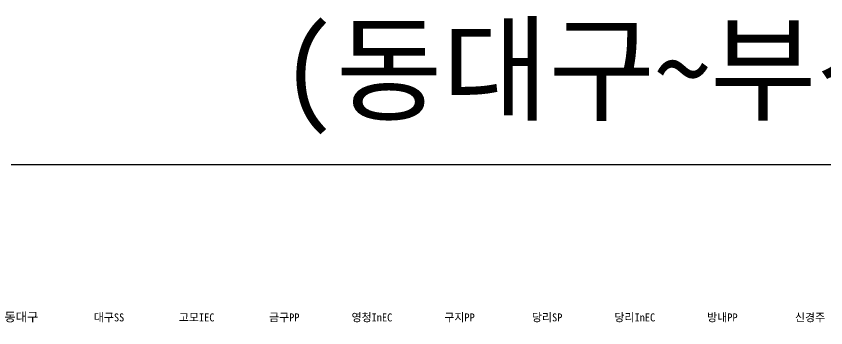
# Model space of a CAD drawing. Extents: x 10526 to 11696, y -1080 to -247.
# Drawn here: x 10733.4 to 11138.1, y -403.2 to -247.1 of the extents above; entities that cross this region are included whole.
import ezdxf
from ezdxf.enums import TextEntityAlignment as Align

# ---------------------------------------------------------------- set-up
doc = ezdxf.new("R2010")
doc.units = 0
doc.header["$LTSCALE"] = 10
doc.header["$MEASUREMENT"] = 0
for name, color, linetype in [('TN-TEXT', 3, 'Continuous'), ('TT-TEXT', 2, 'Continuous'), ('TX-PAPR', 2, 'Continuous')]:
    doc.layers.add(name, color=color, linetype=linetype)
doc.styles.get("Standard").update_dxf_attribs({"font": 'GulimChe.ttf'})

msp = doc.modelspace()

# ---------------------------------------------------------------- linework, layer by layer
at = {"layer": 'TX-PAPR'}
msp.add_lwpolyline([(11696.11, -1079.94), (10525.99, -1079.94), (10525.99, -321.42), (11696.11, -321.42)], close=True, dxfattribs=at)

# ---------------------------------------------------------------- texts
at = {"layer": 'TN-TEXT'}
for s, height, p in [('동대구', 4.5, (10736.06, -399.97, 1)), ('대구SS', 4, (10779.86, -399.97)), ('고모IEC', 4, (10823.66, -399.97)), ('금구PP', 4, (10867.46, -399.97)), ('영청InEC', 4, (10911.26, -399.97)), ('구지PP', 4, (10955.06, -399.97)), ('당리SP', 4, (10998.86, -399.97)), ('당리InEC', 4, (11042.66, -399.97)), ('방내PP', 4, (11086.46, -399.97)), ('신경주', 4, (11130.26, -399.97))]:
    msp.add_text(s, height=height, dxfattribs=at).set_placement(p, align=Align.CENTER)
at = {"layer": 'TT-TEXT'}
msp.add_text('(동대구~부산)상선', height=42.42, dxfattribs=at).set_placement((11093.19, -276.7), align=Align.MIDDLE)

doc.saveas('drawing.dxf')
